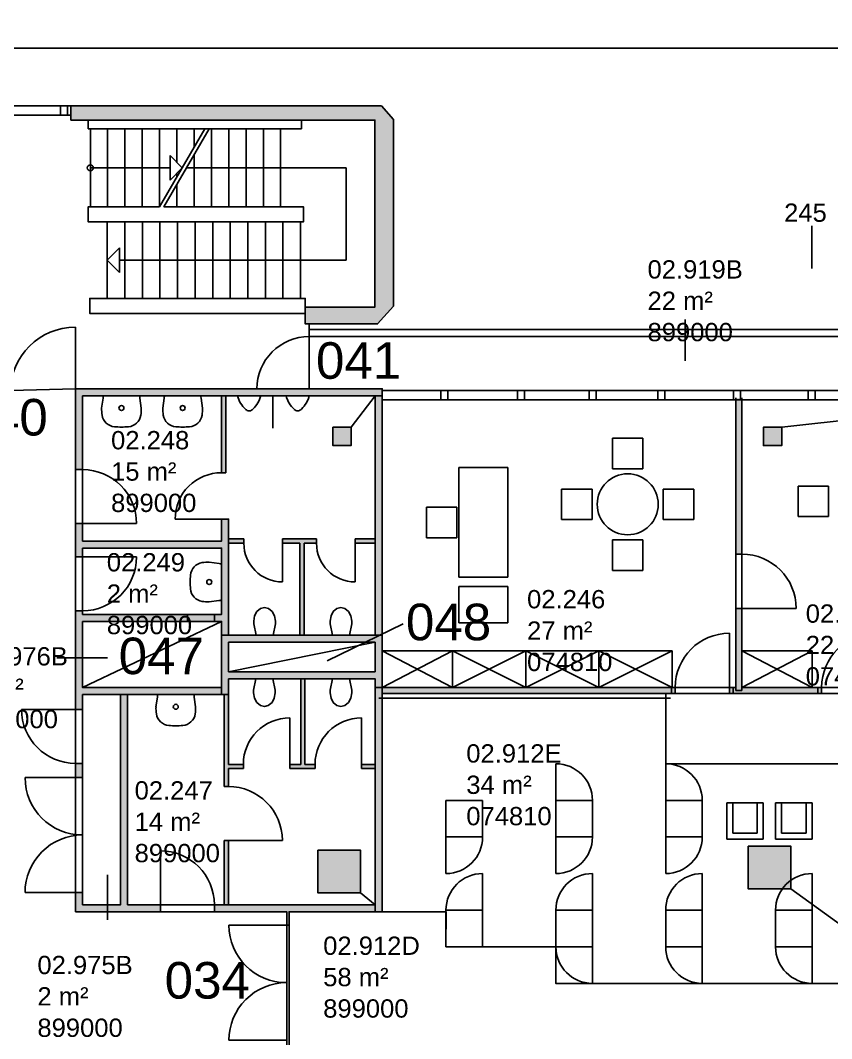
# Model space of a CAD drawing. Header units: metres. Extents: x -1 to 148, y -1 to 108.
# Drawn here: x 44.06 to 57.36, y 91.02 to 107.71 of the extents above; entities that cross this region are included whole.
import ezdxf

# ---------------------------------------------------------------- set-up
doc = ezdxf.new("R2010")
doc.units = ezdxf.units.M
doc.header["$MEASUREMENT"] = 0
doc.layers.get('0').update_dxf_attribs({"linetype": 'CONTINUOUS'})
for name, color, linetype in [('BEMASZUNG', 8, 'CONTINUOUS'), ('Unchanged', 8, 'CONTINUOUS'), ('Unchanged Layer Off', 2, 'CONTINUOUS')]:
    doc.layers.add(name, color=color, linetype=linetype)
doc.styles.add('ARIAL', font='arial.ttf')
doc.dimstyles.new('Meter_Bem', dxfattribs={"dimtxt": 0.35, "dimasz": 0.015, "dimexe": 0, "dimexo": 0.1, "dimgap": 0.05, "dimtad": 1, "dimzin": 0, "dimdsep": 46, "dimtxsty": 'ARIAL', "dimblk1": 'mass1', "dimblk2": 'mass2', "dimsah": 1, "dimcen": 0.125, "dimse1": 1, "dimse2": 1, "dimclrd": 256, "dimclre": 1, "dimclrt": 256, "dimazin": 0, "dimtp": 102033525.0, "dimtm": 1, "dimtfac": 1, "dimtix": 1, "dimtmove": 2, "dimatfit": 3, "dimldrblk": 'mass2', "dimfxl": 1, "dimtolj": 1, "dimtzin": 0, "dimlwd": -1, "dimarcsym": 0})

# ---------------------------------------------------------------- blocks, each defined once
blk = doc.blocks.new('Tuer')
at = {"layer": 'Unchanged'}
blk.add_line((0, 0), (0, 0.82), dxfattribs=at)
blk.add_arc((0, 0), 0.82, 90, 180, dxfattribs=at)
blk = doc.blocks.new('Tuer_doppelt')
at = {"layer": 'Unchanged'}
for p, q in [((-1.32, 0), (-1.32, 0.66)), ((0, 0), (0, 0.66))]:
    blk.add_line(p, q, dxfattribs=at)
for centre, start, end in [((-1.32, 0), 360, 90), ((0, 0), 90, 180)]:
    blk.add_arc(centre, 0.66, start, end, dxfattribs=at)
blk = doc.blocks.new('Urinal')
at = {"layer": 'Unchanged', "linetype": 'Continuous'}
blk.add_line((-0.19, 0), (0.19, 0), dxfattribs=at)
for centre, radius, start, end in [((0.239, 0.104), 0.441, 193.5791, 227.6623), ((-0.239, 0.104), 0.441, 313.1365, 346.4209), ((0, -0.164), 0.0828, 225.0232, 318.9322)]:
    blk.add_arc(centre, radius, start, end, dxfattribs=at)
blk = doc.blocks.new('Waschbecken')
at = {"layer": 'Unchanged', "linetype": 'Continuous'}
for p, q in [((-0.294, 0), (0.294, 0)), ((-0.302, -0.041), (-0.325, -0.203)), ((0.302, -0.041), (0.325, -0.203))]:
    blk.add_line(p, q, dxfattribs=at)
blk.add_circle((0, -0.201), 0.0409, dxfattribs=at)
for centre, radius, start, end in [((-0.217, -0.036), 0.0852, 154.6521, 183.1417), ((0.217, -0.036), 0.0852, 356.8585, 25.3109), ((0.288, -0.222), 0.613, 178.1599, 188.9411), ((-0.095, -0.283), 0.226, 188.9945, 265.2303), ((0.095, -0.283), 0.226, 274.824, 351.059), ((-0.288, -0.222), 0.613, 351.059, 1.8403), ((0.222, 3.518), 4.039, 265.2289, 266.846), ((-0.209, 3.3), 3.821, 273.1336, 274.8472)]:
    blk.add_arc(centre, radius, start, end, dxfattribs=at)
blk = doc.blocks.new('WC')
at = {"layer": 'Unchanged', "linetype": 'Continuous'}
for p, q in [((-0.141, 0), (-0.176, -0.182)), ((0.141, 0), (-0.141, 0)), ((0.141, 0), (0.176, -0.182)), ((-0.176, -0.194), (-0.177, -0.226)), ((-0.177, -0.226), (-0.163, -0.315)), ((-0.176, -0.194), (-0.176, -0.182)), ((-0.163, -0.315), (-0.126, -0.385)), ((0.126, -0.385), (0.163, -0.315)), ((0.163, -0.315), (0.177, -0.226)), ((0.176, -0.194), (0.176, -0.182)), ((0.177, -0.226), (0.176, -0.194)), ((-0.126, -0.385), (-0.065, -0.436)), ((-0.065, -0.436), (0, -0.451)), ((0, -0.451), (0.065, -0.436)), ((0.065, -0.436), (0.126, -0.385))]:
    blk.add_line(p, q, dxfattribs=at)
blk = doc.blocks.new('Raumstempel')
at = {"layer": 'Unchanged', "linetype": 'ByBlock', "style": 'ARIAL'}
for tag, p in [('HOERSAALNUMMER', (0, 1.029)), ('ANZAHL PLAETZE', (0, 0.514)), ('RAUMNUMMER', (0, 0)), ('FLÄCHE', (0, -0.514)), ('INSTITUTSNUMMER1', (0, -1.029)), ('INSTITUTSNUMMER2', (0, -1.543))]:
    blk.add_attdef(tag, p, '', height=0.3, dxfattribs=at)
blk = doc.blocks.new('mass1')
at = {"layer": 'Unchanged'}
for p, q in [((0, 25.5), (0, -12.75)), ((-5, -5), (5, 5)), ((-5, 0), (5, 0))]:
    blk.add_line(p, q, dxfattribs=at)
blk = doc.blocks.new('mass2')
at = {"layer": 'Unchanged'}
for p, q in [((0, -25.5), (0, 12.75)), ((5, 5), (-5, -5)), ((5, 0), (-5, 0))]:
    blk.add_line(p, q, dxfattribs=at)
blk = doc.blocks.new('*D29')
at = {"layer": 'BEMASZUNG', "transparency": 16777216}
blk.add_line((0.955, 107.255), (147.913, 107.255), dxfattribs=at)
at = {"layer": 'BEMASZUNG', "transparency": 16777216, "xscale": 0.015, "yscale": 0.015, "zscale": 0.015, "rotation": 180}
blk.add_blockref('mass1', (0.94, 107.255), dxfattribs=at)
at = {"layer": 'BEMASZUNG', "transparency": 16777216, "xscale": 0.015, "yscale": 0.015, "zscale": 0.015}
blk.add_blockref('mass2', (147.928, 107.255), dxfattribs=at)
at = {"layer": 'BEMASZUNG', "transparency": 16777216, "insert": (74.434, 107.483), "char_height": 0.35, "attachment_point": 5, "style": 'ARIAL'}
blk.add_mtext('\\A1;146.99', dxfattribs=at)

msp = doc.modelspace()

# ---------------------------------------------------------------- hatches: boundary and pattern name
at = {"layer": 'Unchanged'}
for points in [[(50.18, 103.029), (50.18, 106.087), (49.979, 106.31), (44.893, 106.31), (44.893, 106.078), (49.874, 106.078), (49.874, 103.013), (48.731, 103.013), (48.731, 102.737), (49.916, 102.737)], [(49.994, 101.673), (48.794, 101.673), (44.968, 101.673), (44.968, 100.347), (45.083, 100.347), (45.083, 101.558), (47.36, 101.558), (47.36, 100.297), (47.43, 100.297), (47.43, 101.558), (48.794, 101.558), (49.994, 101.558)], [(49.994, 101.558), (49.879, 101.558), (49.879, 99.21), (49.551, 99.21), (49.551, 99.14), (49.879, 99.14), (49.879, 97.634), (49.994, 97.634)], [(49.484, 100.741), (49.484, 101.041), (49.184, 101.041), (49.184, 100.741)], [(56.54, 100.742), (56.54, 101.042), (56.24, 101.042), (56.24, 100.742)], [(47.475, 99.14), (47.726, 99.14), (47.726, 99.21), (47.475, 99.21), (47.475, 99.537), (47.36, 99.537), (47.36, 99.175), (45.083, 99.175), (45.083, 99.462), (44.968, 99.462), (44.968, 98.917), (45.083, 98.917), (45.083, 99.06), (47.36, 99.06), (47.36, 97.972), (47.245, 97.972), (47.245, 97.857), (47.36, 97.857), (47.36, 97.634), (47.475, 97.634)], [(46.358, 93.212), (45.82, 93.212), (45.82, 96.659), (45.705, 96.659), (45.705, 93.212), (45.083, 93.212), (45.083, 93.414), (44.968, 93.414), (44.968, 93.097), (46.358, 93.097)], [(49.879, 93.212), (47.472, 93.212), (47.472, 94.266), (47.402, 94.266), (47.402, 93.212), (47.243, 93.212), (47.243, 93.097), (48.428, 93.097), (48.428, 92.878), (48.468, 92.878), (48.468, 93.097), (49.879, 93.097)], [(55.991, 94.171), (55.991, 93.471), (56.691, 93.471), (56.691, 94.171)], [(48.939, 94.106), (48.939, 93.406), (49.639, 93.406), (49.639, 94.106)]]:
    msp.add_hatch(color=256, dxfattribs=at).paths.add_polyline_path(points)
h = msp.add_hatch(color=256, dxfattribs=at)
h.paths.add_polyline_path([(55.888, 98.07), (55.788, 98.07), (55.788, 96.724), (55.888, 96.724)])
h.paths.add_polyline_path([(55.888, 101.524), (55.788, 101.524), (55.788, 98.96), (55.888, 98.96)])
h = msp.add_hatch(color=256, dxfattribs=at)
h.paths.add_polyline_path([(49.994, 95.597), (49.994, 97.634), (48.713, 97.634), (48.713, 99.14), (48.916, 99.14), (48.916, 99.21), (48.361, 99.21), (48.361, 99.14), (48.643, 99.14), (48.643, 97.634), (47.36, 97.634), (47.36, 96.659), (47.402, 96.659), (47.402, 95.151), (47.472, 95.151), (47.472, 95.445), (47.718, 95.445), (47.718, 95.515), (47.472, 95.515), (47.472, 96.659), (47.475, 96.659), (47.475, 96.915), (48.657, 96.915), (48.657, 95.515), (48.478, 95.515), (48.478, 95.445), (48.893, 95.445), (48.893, 95.515), (48.727, 95.515), (48.727, 96.915), (49.879, 96.915), (49.879, 95.515), (49.653, 95.515), (49.653, 95.445), (49.879, 95.445), (49.879, 93.097), (49.994, 93.097)])
h.paths.add_polyline_path([(49.879, 97.03), (47.475, 97.03), (47.475, 97.519), (49.879, 97.519)], flags=16)
h = msp.add_hatch(color=256, dxfattribs=at)
h.paths.add_polyline_path([(46.8, 97.972), (45.083, 97.972), (45.083, 98.032), (44.968, 98.032), (44.968, 96.415), (45.083, 96.415), (45.083, 96.659), (45.82, 96.659), (47.36, 96.659), (47.36, 96.774), (45.083, 96.774), (45.083, 97.857), (46.8, 97.857)])
h.paths.add_polyline_path([(47.245, 97.972), (46.8, 97.972), (46.8, 97.857), (47.245, 97.857)], flags=17)
h = msp.add_hatch(color=256, dxfattribs=at)
h.paths.add_polyline_path([(54.733, 96.774), (49.994, 96.774), (49.994, 96.674), (54.733, 96.674)])
h.paths.add_polyline_path([(54.793, 96.774), (54.733, 96.774), (54.733, 96.674), (54.793, 96.674)])
h.paths.add_polyline_path([(55.743, 96.774), (55.683, 96.774), (55.683, 96.674), (55.743, 96.674)])
h.paths.add_polyline_path([(57.133, 96.774), (55.888, 96.774), (55.888, 96.724), (55.788, 96.724), (55.788, 96.774), (55.743, 96.774), (55.743, 96.674), (57.133, 96.674)])
h.paths.add_polyline_path([(57.193, 96.774), (57.133, 96.774), (57.133, 96.674), (57.193, 96.674)])
h = msp.add_hatch(color=256, dxfattribs=at)
h.dxf.hatch_style = 1
h.paths.add_polyline_path([(45.083, 95.53), (44.968, 95.53), (44.968, 95.299), (45.083, 95.299), (45.083, 95.432)])

# ---------------------------------------------------------------- linework, layer by layer
for p, q in [((41.639, 106.31), (44.893, 106.31)), ((44.72, 106.16), (44.72, 106.31)), ((44.835, 106.16), (44.835, 106.31)), ((49.979, 106.31), (44.893, 106.31)), ((44.893, 106.31), (44.893, 106.078)), ((50.18, 106.087), (49.979, 106.31)), ((41.639, 106.16), (44.893, 106.16)), ((44.893, 106.078), (49.874, 106.078)), ((45.177, 105.932), (45.177, 106.078)), ((48.67, 106.078), (48.67, 105.932)), ((49.874, 106.078), (49.874, 103.013)), ((50.18, 103.029), (50.18, 106.087)), ((48.67, 105.932), (45.177, 105.932)), ((45.211, 105.932), (45.211, 104.658)), ((45.494, 105.932), (45.494, 104.658)), ((45.778, 105.932), (45.778, 104.658)), ((46.062, 105.932), (46.062, 104.658)), ((46.345, 105.932), (46.345, 104.658)), ((46.345, 104.658), (47.089, 105.932)), ((46.629, 105.932), (46.629, 105.383)), ((46.912, 105.932), (46.912, 105.63)), ((47.196, 105.932), (47.196, 104.658)), ((47.48, 105.932), (47.48, 104.658)), ((47.763, 105.932), (47.763, 104.658)), ((48.047, 105.932), (48.047, 104.658)), ((48.327, 105.932), (48.327, 104.658)), ((46.517, 105.495), (46.517, 105.095)), ((46.517, 105.495), (46.717, 105.295)), ((46.912, 105.511), (46.912, 104.658)), ((45.211, 105.295), (46.517, 105.295)), ((46.717, 105.295), (46.517, 105.095)), ((46.629, 105.207), (46.629, 105.144)), ((46.787, 105.295), (49.401, 105.295)), ((49.401, 105.295), (49.401, 103.781)), ((46.629, 105.025), (46.629, 104.658)), ((45.487, 104.407), (45.487, 103.155)), ((45.775, 104.407), (45.775, 103.155)), ((46.063, 104.407), (46.063, 103.155)), ((46.351, 104.407), (46.351, 103.155)), ((46.639, 104.407), (46.639, 103.155)), ((46.927, 104.407), (46.927, 103.155)), ((47.215, 104.407), (47.215, 103.155)), ((47.503, 104.407), (47.503, 103.155)), ((47.791, 104.407), (47.791, 103.155)), ((48.079, 104.407), (48.079, 103.155)), ((48.367, 104.407), (48.367, 103.155)), ((48.653, 103.155), (48.653, 104.407)), ((45.487, 103.781), (45.687, 103.981)), ((45.687, 103.581), (45.687, 103.981)), ((45.687, 103.581), (45.487, 103.781)), ((49.401, 103.781), (45.687, 103.781)), ((49.874, 103.013), (48.731, 103.013)), ((48.731, 103.013), (48.731, 102.737)), ((49.916, 102.737), (50.18, 103.029)), ((44.968, 101.673), (44.966, 102.683)), ((48.731, 102.737), (49.916, 102.737)), ((48.794, 102.737), (48.794, 102.527)), ((54.96, 102.806), (54.96, 102.131)), ((48.794, 102.642), (72.665, 102.642)), ((48.794, 102.527), (72.55, 102.527)), ((48.794, 102.527), (48.794, 101.673)), ((44.968, 101.673), (48.794, 101.673)), ((44.968, 100.347), (44.968, 101.673)), ((45.083, 101.558), (47.36, 101.558)), ((45.083, 100.347), (45.083, 101.558)), ((47.36, 100.297), (47.36, 101.558)), ((47.43, 100.297), (47.43, 101.558)), ((47.43, 101.558), (48.794, 101.558)), ((48.199, 101.558), (48.199, 101.024)), ((48.794, 101.673), (49.994, 101.673)), ((48.794, 101.558), (49.994, 101.558)), ((49.879, 101.558), (49.879, 99.21)), ((49.994, 101.673), (49.994, 101.558)), ((53.487, 101.643), (49.994, 101.643)), ((49.994, 101.558), (49.994, 95.597)), ((50.951, 101.493), (50.951, 101.643)), ((51.066, 101.493), (51.066, 101.643)), ((52.21, 101.493), (52.21, 101.643)), ((52.325, 101.493), (52.325, 101.643)), ((53.385, 101.493), (53.385, 101.643)), ((57.09, 101.643), (53.487, 101.643)), ((53.5, 101.493), (53.5, 101.643)), ((54.512, 101.493), (54.512, 101.643)), ((54.627, 101.493), (54.627, 101.643)), ((55.748, 101.493), (55.748, 101.643)), ((55.788, 98.96), (55.788, 101.524)), ((55.863, 101.493), (55.863, 101.643)), ((55.888, 101.524), (55.888, 98.96)), ((56.975, 101.493), (56.975, 101.643)), ((64.3, 101.643), (57.09, 101.643)), ((57.09, 101.493), (57.09, 101.643)), ((53.487, 101.493), (49.994, 101.493)), ((57.09, 101.493), (53.487, 101.493)), ((64.3, 101.493), (57.09, 101.493)), ((53.766, 100.361), (53.766, 100.861)), ((53.766, 100.861), (54.266, 100.861)), ((54.266, 100.861), (54.266, 100.361)), ((45.083, 100.347), (44.968, 100.347)), ((51.249, 98.583), (51.249, 100.383)), ((51.249, 100.383), (52.049, 100.383)), ((52.049, 100.383), (52.049, 98.583)), ((54.266, 100.361), (53.766, 100.361)), ((47.36, 100.297), (47.43, 100.297)), ((53.433, 100.028), (52.933, 100.028)), ((52.933, 100.028), (52.933, 99.528)), ((53.433, 99.528), (53.433, 100.028)), ((54.599, 99.528), (54.599, 100.028)), ((54.599, 100.028), (55.099, 100.028)), ((55.099, 100.028), (55.099, 99.528)), ((56.807, 100.076), (57.307, 100.076)), ((56.807, 99.576), (56.807, 100.076)), ((57.307, 100.076), (57.307, 99.576)), ((50.718, 99.229), (50.718, 99.729)), ((50.718, 99.729), (51.218, 99.729)), ((51.218, 99.729), (51.218, 99.229)), ((47.36, 99.537), (47.475, 99.537)), ((47.36, 99.175), (47.36, 99.537)), ((47.475, 99.21), (47.475, 99.537)), ((52.933, 99.528), (53.433, 99.528)), ((55.099, 99.528), (54.599, 99.528)), ((57.307, 99.576), (56.807, 99.576)), ((45.083, 99.462), (44.968, 99.462)), ((44.968, 98.917), (44.968, 99.462)), ((45.083, 99.175), (45.083, 99.462)), ((45.083, 99.175), (47.36, 99.175)), ((47.475, 99.21), (47.726, 99.21)), ((47.726, 99.21), (47.726, 99.14)), ((48.361, 99.21), (48.361, 99.14)), ((48.361, 99.21), (48.916, 99.21)), ((48.916, 99.21), (48.916, 99.14)), ((49.551, 99.21), (49.551, 99.14)), ((49.551, 99.21), (49.879, 99.21)), ((51.218, 99.229), (50.718, 99.229)), ((54.266, 99.195), (53.766, 99.195)), ((53.766, 99.195), (53.766, 98.695)), ((54.266, 98.695), (54.266, 99.195)), ((45.083, 99.06), (47.36, 99.06)), ((45.083, 98.917), (45.083, 99.06)), ((47.36, 97.972), (47.36, 99.06)), ((47.475, 97.634), (47.475, 99.14)), ((47.475, 99.14), (47.726, 99.14)), ((48.361, 99.14), (48.643, 99.14)), ((48.643, 99.14), (48.643, 97.634)), ((48.713, 99.14), (48.713, 97.634)), ((48.713, 99.14), (48.916, 99.14)), ((49.551, 99.14), (49.879, 99.14)), ((49.879, 99.14), (49.879, 97.634)), ((44.968, 98.917), (45.083, 98.917)), ((55.888, 98.96), (55.788, 98.96)), ((53.766, 98.695), (54.266, 98.695)), ((52.049, 98.583), (51.249, 98.583)), ((51.249, 97.833), (51.249, 98.433)), ((51.249, 98.433), (52.049, 98.433)), ((52.049, 98.433), (52.049, 97.833)), ((44.968, 98.032), (45.083, 98.032)), ((44.968, 96.415), (44.968, 98.032)), ((45.083, 97.972), (45.083, 98.032)), ((55.788, 96.724), (55.788, 98.07)), ((55.888, 98.07), (55.788, 98.07)), ((55.888, 98.07), (55.888, 96.724)), ((45.083, 97.972), (47.36, 97.972)), ((45.083, 97.857), (47.36, 97.857)), ((45.083, 96.774), (47.36, 97.857)), ((45.083, 96.774), (45.083, 97.857)), ((46.8, 97.972), (46.8, 97.857)), ((47.245, 97.972), (47.245, 97.857)), ((47.36, 97.634), (47.36, 97.857)), ((52.049, 97.833), (51.249, 97.833)), ((47.36, 97.634), (48.643, 97.634)), ((47.36, 96.659), (47.36, 97.634)), ((47.475, 97.519), (49.879, 97.519)), ((47.475, 97.03), (49.879, 97.519)), ((47.475, 97.03), (47.475, 97.519)), ((48.713, 97.634), (49.994, 97.634)), ((49.879, 97.519), (49.879, 97.03)), ((51.144, 97.374), (49.994, 97.374)), ((49.994, 97.374), (49.994, 96.774)), ((49.994, 96.774), (51.144, 97.374)), ((51.144, 96.774), (49.994, 97.374)), ((51.144, 96.774), (51.144, 97.374)), ((51.144, 97.374), (52.344, 97.374)), ((51.144, 96.774), (51.144, 97.374)), ((51.144, 97.374), (52.344, 96.774)), ((52.344, 97.374), (51.144, 96.774)), ((51.144, 96.774), (51.144, 97.374)), ((51.144, 97.374), (52.344, 97.374)), ((51.144, 96.774), (51.144, 97.374)), ((51.144, 97.374), (52.344, 96.774)), ((52.344, 97.374), (51.144, 96.774)), ((51.144, 96.774), (51.144, 97.374)), ((52.344, 97.374), (52.344, 96.774)), ((52.344, 96.774), (52.344, 97.374)), ((52.344, 97.374), (53.544, 97.374)), ((52.344, 96.774), (52.344, 97.374)), ((52.344, 97.374), (53.544, 96.774)), ((53.544, 97.374), (52.344, 96.774)), ((52.344, 97.374), (52.344, 96.774)), ((52.344, 96.774), (52.344, 97.374)), ((52.344, 97.374), (53.544, 97.374)), ((52.344, 96.774), (52.344, 97.374)), ((52.344, 97.374), (53.544, 96.774)), ((53.544, 97.374), (52.344, 96.774)), ((53.544, 97.374), (53.544, 96.774)), ((53.544, 96.774), (53.544, 97.374)), ((53.544, 97.374), (54.744, 97.374)), ((53.544, 96.774), (53.544, 97.374)), ((53.544, 97.374), (54.744, 96.774)), ((54.744, 97.374), (53.544, 96.774)), ((53.544, 97.374), (53.544, 96.774)), ((54.744, 97.374), (54.744, 96.774)), ((55.888, 97.374), (57.038, 97.374)), ((55.888, 97.374), (57.038, 96.774)), ((57.038, 97.374), (55.888, 96.774)), ((57.038, 97.374), (57.038, 96.774)), ((44.664, 97.263), (45.491, 97.263)), ((49.879, 97.03), (47.475, 97.03)), ((47.475, 96.659), (47.475, 96.915)), ((48.657, 96.915), (47.475, 96.915)), ((48.657, 96.915), (48.657, 95.515)), ((49.879, 96.915), (48.727, 96.915)), ((48.727, 96.915), (48.727, 95.515)), ((49.879, 96.915), (49.879, 95.515)), ((45.083, 96.774), (47.36, 96.774)), ((49.888, 96.774), (51.038, 96.774)), ((49.994, 96.774), (54.733, 96.774)), ((54.733, 96.674), (49.994, 96.674)), ((54.638, 96.774), (53.438, 96.774)), ((53.438, 96.674), (53.438, 96.674)), ((55.788, 96.774), (55.743, 96.774)), ((55.743, 96.774), (55.743, 96.674)), ((55.743, 96.674), (57.133, 96.674)), ((55.888, 96.724), (55.788, 96.724)), ((57.038, 96.774), (55.888, 96.774)), ((55.888, 96.774), (57.133, 96.774)), ((57.133, 96.774), (57.133, 96.674)), ((45.083, 96.659), (45.82, 96.659)), ((45.083, 96.548), (45.083, 96.659)), ((45.083, 96.548), (45.083, 95.53)), ((45.705, 93.212), (45.705, 96.659)), ((45.82, 93.212), (45.82, 96.659)), ((45.82, 96.659), (47.402, 96.659)), ((47.402, 96.659), (47.402, 95.151)), ((47.472, 96.659), (47.472, 95.515)), ((47.472, 96.659), (47.475, 96.659)), ((54.716, 96.602), (49.938, 96.602)), ((44.968, 96.415), (45.083, 96.415)), ((44.968, 95.53), (45.083, 95.53)), ((44.968, 95.299), (44.968, 95.53)), ((45.083, 95.299), (45.083, 95.53)), ((47.472, 95.515), (47.718, 95.515)), ((47.718, 95.445), (47.718, 95.515)), ((48.478, 95.445), (48.478, 95.515)), ((48.478, 95.515), (48.657, 95.515)), ((48.727, 95.515), (48.893, 95.515)), ((48.893, 95.445), (48.893, 95.515)), ((49.653, 95.445), (49.653, 95.515)), ((49.653, 95.515), (49.879, 95.515)), ((49.994, 95.597), (49.994, 93.097)), ((52.838, 94.924), (52.838, 95.524)), ((54.638, 94.924), (54.638, 95.524)), ((45.083, 95.432), (45.083, 93.281)), ((47.472, 95.445), (47.718, 95.445)), ((47.472, 95.445), (47.472, 95.151)), ((48.478, 95.445), (48.893, 95.445)), ((49.653, 95.445), (49.879, 95.445)), ((49.879, 95.445), (49.879, 93.097)), ((44.968, 95.299), (45.083, 95.299)), ((47.472, 95.151), (47.402, 95.151)), ((51.038, 94.324), (51.038, 94.924)), ((51.038, 94.924), (51.638, 94.924)), ((51.638, 94.924), (51.638, 94.324)), ((52.838, 94.324), (52.838, 94.924)), ((52.838, 94.924), (53.438, 94.924)), ((53.438, 94.924), (53.438, 94.324)), ((54.638, 94.324), (54.638, 94.924)), ((54.638, 94.924), (55.238, 94.924)), ((55.238, 94.924), (55.238, 94.324)), ((55.638, 94.886), (55.638, 94.886)), ((55.638, 94.886), (56.238, 94.886)), ((55.638, 94.286), (55.638, 94.886)), ((55.638, 94.886), (55.638, 94.886)), ((55.738, 94.886), (55.738, 94.386)), ((55.738, 94.886), (55.738, 94.386)), ((56.138, 94.386), (56.138, 94.886)), ((56.238, 94.886), (56.238, 94.886)), ((56.238, 94.886), (56.238, 94.886)), ((56.238, 94.886), (56.238, 94.286)), ((56.438, 94.886), (56.438, 94.886)), ((56.438, 94.886), (57.038, 94.886)), ((56.438, 94.286), (56.438, 94.886)), ((56.438, 94.886), (56.438, 94.886)), ((56.538, 94.886), (56.538, 94.386)), ((56.538, 94.886), (56.538, 94.386)), ((56.938, 94.386), (56.938, 94.886)), ((57.038, 94.886), (57.038, 94.886)), ((57.038, 94.886), (57.038, 94.886)), ((57.038, 94.886), (57.038, 94.286)), ((55.738, 94.386), (56.138, 94.386)), ((56.538, 94.386), (56.938, 94.386)), ((56.538, 94.386), (56.938, 94.386)), ((47.472, 94.266), (47.402, 94.266)), ((47.402, 94.266), (47.402, 93.212)), ((47.472, 94.266), (47.472, 93.212)), ((51.638, 94.324), (51.038, 94.324)), ((51.038, 93.724), (51.038, 94.324)), ((53.438, 94.324), (52.838, 94.324)), ((52.838, 93.724), (52.838, 94.324)), ((55.238, 94.324), (54.638, 94.324)), ((54.638, 93.724), (54.638, 94.324)), ((56.238, 94.286), (55.638, 94.286)), ((57.038, 94.286), (56.438, 94.286)), ((45.491, 92.968), (45.491, 93.705)), ((51.638, 93.724), (51.638, 93.124)), ((53.438, 93.724), (53.438, 93.124)), ((55.238, 93.724), (55.238, 93.124)), ((57.038, 93.724), (57.038, 93.124)), ((44.968, 93.097), (44.968, 93.414)), ((44.968, 93.414), (45.083, 93.414)), ((45.083, 93.212), (45.083, 93.281)), ((45.705, 93.212), (45.083, 93.212)), ((46.358, 93.212), (45.82, 93.212)), ((46.358, 93.212), (46.358, 93.097)), ((47.243, 93.212), (47.243, 93.097)), ((47.402, 93.212), (47.243, 93.212)), ((49.879, 93.212), (47.472, 93.212)), ((46.358, 93.097), (44.968, 93.097)), ((48.428, 93.097), (47.243, 93.097)), ((48.428, 93.097), (48.428, 92.878)), ((49.994, 93.097), (48.468, 93.097)), ((48.468, 93.097), (48.468, 92.878)), ((51.038, 92.524), (51.038, 93.124)), ((51.038, 93.124), (51.638, 93.124)), ((51.638, 93.124), (51.638, 92.524)), ((52.838, 92.524), (52.838, 93.124)), ((52.838, 93.124), (53.438, 93.124)), ((53.438, 93.124), (53.438, 92.524)), ((54.638, 92.524), (54.638, 93.124)), ((54.638, 93.124), (55.238, 93.124)), ((55.238, 93.124), (55.238, 92.524)), ((56.438, 92.524), (56.438, 93.124)), ((56.438, 93.124), (57.038, 93.124)), ((57.038, 93.124), (57.038, 92.524)), ((48.428, 92.878), (48.468, 92.878)), ((51.638, 92.524), (51.038, 92.524)), ((53.438, 92.524), (52.838, 92.524)), ((53.438, 92.524), (53.438, 91.924)), ((55.238, 92.524), (54.638, 92.524)), ((55.238, 92.524), (55.238, 91.924)), ((57.038, 92.524), (56.438, 92.524)), ((57.038, 92.524), (57.038, 91.924))]:
    msp.add_line(p, q, dxfattribs=at)
at = {"layer": 'Unchanged', "lineweight": -3, "extrusion": (1.36718e-16, 1, 0)}
msp.add_line((55.888, 98.07), (56.778, 98.07), dxfattribs=at)
at = {"layer": 'Unchanged'}
for points in [[(47.159, 105.933), (46.415, 104.658), (48.701, 104.658), (48.701, 104.407), (45.176, 104.407), (45.176, 104.658), (46.345, 104.658)], [(48.731, 102.907), (45.201, 102.907), (45.201, 103.155), (48.731, 103.155), (48.731, 103.013)]]:
    msp.add_lwpolyline(points, dxfattribs=at)
for points in [[(49.184, 100.741), (49.484, 100.741), (49.484, 101.041), (49.184, 101.041)], [(56.24, 100.742), (56.54, 100.742), (56.54, 101.042), (56.24, 101.042)], [(54.793, 96.674), (54.733, 96.674), (54.733, 96.774), (54.793, 96.774)], [(55.683, 96.674), (55.743, 96.674), (55.743, 96.774), (55.683, 96.774)], [(57.193, 96.674), (57.133, 96.674), (57.133, 96.774), (57.193, 96.774)], [(55.991, 93.471), (56.691, 93.471), (56.691, 94.171), (55.991, 94.171)], [(48.939, 93.406), (49.639, 93.406), (49.639, 94.106), (48.939, 94.106)]]:
    msp.add_lwpolyline(points, close=True, dxfattribs=at)
at = {"layer": 'Unchanged', "lineweight": -3, "extrusion": (1, 0, 0), "elevation": 55.683}
msp.add_lwpolyline([(96.774, 0), (97.664, 0)], dxfattribs=at)
at = {"layer": 'Unchanged'}
for centre, radius in [((45.211, 105.295), 0.05), ((54.016, 99.778), 0.5)]:
    msp.add_circle(centre, radius, dxfattribs=at)
for centre, radius, start, end in [((44.966, 101.617), 1.066, 90, 180), ((52.838, 94.924), 0.6, 0, 90), ((54.638, 94.924), 0.6, 0, 90), ((51.038, 94.324), 0.6, 270, 0), ((52.838, 94.324), 0.6, 270, 0), ((54.638, 94.324), 0.6, 270, 0), ((51.638, 93.124), 0.6, 90, 180), ((53.438, 93.124), 0.6, 90, 180), ((55.238, 93.124), 0.6, 90, 180), ((57.038, 93.124), 0.6, 90, 180), ((53.438, 92.524), 0.6, 180, 270), ((55.238, 92.524), 0.6, 180, 270), ((57.038, 92.524), 0.6, 180, 270)]:
    msp.add_arc(centre, radius, start, end, dxfattribs=at)
at = {"layer": 'Unchanged', "lineweight": -3, "extrusion": (0, 0, -1)}
for centre, start, end in [((-55.888, 98.07), 90, 180), ((-55.683, 96.774), 0, 90), ((-58.083, 96.774), 0, 90)]:
    msp.add_arc(centre, 0.89, start, end, dxfattribs=at)
at = {"layer": 'Unchanged Layer Off', "ltscale": 0.025}
msp.add_line((57.032, 104.342), (57.032, 103.642), dxfattribs=at)
at = {"layer": 'Unchanged Layer Off'}
msp.add_line((50.339, 97.818), (49.091, 97.211), dxfattribs=at)
at = {"layer": 'Unchanged Layer Off', "flags": 128}
for points in [[(35.274, 106.31), (49.979, 106.31), (50.18, 106.087), (50.18, 103.029), (49.916, 102.737), (48.794, 102.737), (48.794, 101.673), (44.968, 101.673), (42.836, 101.617), (35.715, 101.617), (35.715, 102.738), (35.343, 102.738), (35.025, 103.063), (35.025, 106.031)], [(41.639, 106.16), (44.893, 106.16), (44.893, 106.078), (49.874, 106.078), (49.874, 103.013), (48.731, 103.013), (48.731, 102.737), (48.794, 102.737), (48.794, 102.642), (48.794, 102.527), (48.794, 101.673), (44.968, 101.673), (42.836, 101.617), (35.746, 101.617), (35.715, 101.617), (35.715, 102.554), (35.715, 102.669), (35.715, 102.738), (37.05, 102.738), (37.938, 102.738), (41.639, 102.738), (41.639, 106.16)], [(48.794, 101.673), (48.794, 102.527), (72.55, 102.527), (72.55, 100.445), (71.56, 100.445), (71.56, 101.643), (49.994, 101.643), (49.994, 101.673), (48.794, 101.673)], [(42.836, 80.076), (42.836, 101.617), (44.968, 101.673), (44.968, 100.347), (44.968, 93.097), (48.428, 93.097), (48.428, 90.774), (45.031, 90.774), (45.031, 80.076)], [(45.083, 101.558), (49.879, 101.558), (49.484, 101.041), (49.184, 101.041), (49.184, 100.741), (49.484, 100.741), (49.484, 101.041), (49.879, 101.558), (49.879, 97.634), (47.475, 97.634), (47.475, 99.537), (47.36, 99.537), (47.36, 99.175), (45.083, 99.175), (45.083, 99.462), (45.083, 100.347), (45.083, 101.558)], [(49.994, 101.493), (55.788, 101.493), (55.788, 96.774), (54.793, 96.774), (54.793, 96.774), (49.994, 96.774)], [(55.888, 101.493), (60.588, 101.493), (56.54, 101.042), (56.24, 101.042), (56.24, 100.742), (56.54, 100.742), (56.54, 101.042), (60.588, 101.493), (60.588, 96.774), (55.888, 96.774), (55.888, 96.774), (55.888, 96.774)], [(45.083, 99.06), (47.36, 99.06), (47.36, 97.972), (45.083, 97.972), (45.083, 99.06)], [(45.083, 97.857), (47.36, 97.857), (47.36, 96.774), (45.083, 96.774), (45.083, 97.857)], [(45.82, 96.659), (47.475, 96.659), (47.475, 96.915), (49.879, 96.915), (49.879, 93.212), (49.639, 93.406), (49.639, 94.106), (48.939, 94.106), (48.939, 93.406), (49.639, 93.406), (49.879, 93.212), (47.243, 93.212), (46.358, 93.212), (45.82, 93.212), (45.82, 96.659)], [(49.994, 93.097), (49.994, 96.674), (54.638, 96.674), (54.638, 95.524), (58.838, 95.524), (58.838, 91.924), (56.691, 93.471), (56.691, 94.171), (55.991, 94.171), (55.991, 93.471), (56.691, 93.471), (58.838, 91.924), (52.838, 91.924), (52.838, 92.524), (51.038, 92.526), (51.039, 93.097)], [(45.083, 96.659), (45.705, 96.659), (45.705, 93.212), (45.083, 93.212), (45.083, 96.548), (45.083, 96.659)]]:
    msp.add_lwpolyline(points, close=True, dxfattribs=at)
for points in [[(4.675, 74.202), (33.195, 74.109), (33.233, 102.669), (35.715, 102.669), (35.715, 101.617), (42.836, 101.617), (44.968, 101.673), (48.794, 101.673), (48.794, 102.642), (72.665, 102.642)], [(58.838, 95.524), (54.638, 95.524), (54.638, 96.674), (68.946, 96.674)], [(71.438, 90.827), (48.464, 90.774), (48.468, 91.047), (48.468, 93.097), (48.468, 93.097), (48.468, 93.097), (49.994, 93.097), (51.039, 93.097), (51.038, 92.524), (52.838, 92.524), (52.838, 91.924), (58.838, 91.924)]]:
    msp.add_lwpolyline(points, dxfattribs=at)

# ---------------------------------------------------------------- block references
ref = msp.add_blockref('Raumstempel', (54.341, 103.995))
ref.add_attrib('RAUMNUMMER', '02.919B', (54.341, 103.48), dxfattribs={"layer": 'Unchanged', "color": 0, "linetype": 'ByBlock', "height": 0.3, "style": 'ARIAL'})
ref.add_attrib('FLÄCHE_NGF', '22 m²', (54.341, 102.966), dxfattribs={"layer": 'Unchanged', "color": 0, "linetype": 'ByBlock', "height": 0.3, "style": 'ARIAL'})
ref.add_attrib('NUTZER_1', '899000', (54.341, 102.452), dxfattribs={"layer": 'Unchanged', "color": 0, "linetype": 'ByBlock', "height": 0.3, "style": 'ARIAL'})
for name, p, xscale, yscale, zscale, rotation in [('Tuer', (48.794, 101.673), -1.04171115679718, 1.041711156797196, 1.041711156797195, 90.00000000000176), ('Tuer', (45.083, 99.462), 1.079268292683023, 1.079268292683023, 1.079268292683023, 270), ('Tuer', (47.36, 99.537), -0.9268292682927495, 0.9268292682927637, 0.9268292682927629, 90.00000000000176), ('Tuer', (48.361, 99.14), -0.7743902439024929, 0.7743902439024929, 0.7743902439024929, 180), ('Tuer', (49.551, 99.14), -0.7743902439024929, 0.7743902439024929, 0.7743902439024929, 180), ('Tuer', (45.083, 98.917), -1.079268292683022, 1.079268292683037, 1.079268292683037, 269.9999999969405), ('Tuer', (44.968, 96.415), 1.079268292683015, 1.079268292683015, 1.079268292683015, 89.99999999999515), ('Tuer_doppelt', (45.083, 95.299), 1.428030303030464, 1.428030303030464, 1.428030303030464, 90), ('Tuer', (47.472, 94.266), 1.079268292683023, 1.079268292683023, 1.079268292683023, 270), ('Tuer', (46.358, 93.212), -1.079268292683003, 1.079268292683003, 1.079268292683003, 359.9999999999975), ('Tuer_doppelt', (48.424, 92.878), 1.428030303030464, 1.428030303030464, 1.428030303030464, 90)]:
    msp.add_blockref(name, p, dxfattribs=dict(xscale=xscale, yscale=yscale, zscale=zscale, rotation=rotation))
at = {"xscale": -1, "rotation": 6.54987255632733e-05}
for p in [(45.72, 101.558), (46.611, 96.659)]:
    msp.add_blockref('Waschbecken', p, dxfattribs=at)
for name, p, rotation in [('Waschbecken', (46.723, 101.558), 359.9999345012748), ('Waschbecken', (47.36, 98.504), 269.9300832327324), ('WC', (48.066, 97.634), 180), ('WC', (49.317, 97.634), 180)]:
    msp.add_blockref(name, p, dxfattribs=dict(rotation=rotation))
for name, p in [('Urinal', (47.813, 101.558)), ('Urinal', (48.608, 101.558)), ('WC', (48.062, 96.915)), ('WC', (49.317, 96.915))]:
    msp.add_blockref(name, p)
ref = msp.add_blockref('Raumstempel', (45.55, 101.194))
ref.add_attrib('RAUMNUMMER', '02.248', (45.55, 100.68), dxfattribs={"layer": 'Unchanged', "color": 0, "linetype": 'ByBlock', "height": 0.3, "style": 'ARIAL'})
ref.add_attrib('FLÄCHE_NGF', '15 m²', (45.55, 100.166), dxfattribs={"layer": 'Unchanged', "color": 0, "linetype": 'ByBlock', "height": 0.3, "style": 'ARIAL'})
ref.add_attrib('NUTZER_1', '899000', (45.55, 99.652), dxfattribs={"layer": 'Unchanged', "color": 0, "linetype": 'ByBlock', "height": 0.3, "style": 'ARIAL'})
ref = msp.add_blockref('Raumstempel', (45.48, 99.192))
ref.add_attrib('RAUMNUMMER', '02.249', (45.48, 98.678), dxfattribs={"layer": 'Unchanged', "color": 0, "linetype": 'ByBlock', "height": 0.3, "style": 'ARIAL'})
ref.add_attrib('FLÄCHE_NGF', '2 m²', (45.48, 98.164), dxfattribs={"layer": 'Unchanged', "color": 0, "linetype": 'ByBlock', "height": 0.3, "style": 'ARIAL'})
ref.add_attrib('NUTZER_1', '899000', (45.48, 97.649), dxfattribs={"layer": 'Unchanged', "color": 0, "linetype": 'ByBlock', "height": 0.3, "style": 'ARIAL'})
ref = msp.add_blockref('Raumstempel', (52.367, 98.587))
ref.add_attrib('RAUMNUMMER', '02.246', (52.367, 98.073), dxfattribs={"layer": 'Unchanged', "color": 0, "linetype": 'ByBlock', "height": 0.3, "style": 'ARIAL'})
ref.add_attrib('FLÄCHE_NGF', '27 m²', (52.367, 97.558), dxfattribs={"layer": 'Unchanged', "color": 0, "linetype": 'ByBlock', "height": 0.3, "style": 'ARIAL'})
ref.add_attrib('NUTZER_1', '074810', (52.367, 97.044), dxfattribs={"layer": 'Unchanged', "color": 0, "linetype": 'ByBlock', "height": 0.3, "style": 'ARIAL'})
ref = msp.add_blockref('Raumstempel', (56.933, 98.351))
ref.add_attrib('RAUMNUMMER', '02.245', (56.933, 97.837), dxfattribs={"layer": 'Unchanged', "color": 0, "linetype": 'ByBlock', "height": 0.3, "style": 'ARIAL'})
ref.add_attrib('FLÄCHE_NGF', '22 m²', (56.933, 97.322), dxfattribs={"layer": 'Unchanged', "color": 0, "linetype": 'ByBlock', "height": 0.3, "style": 'ARIAL'})
ref.add_attrib('NUTZER_1', '074810', (56.933, 96.808), dxfattribs={"layer": 'Unchanged', "color": 0, "linetype": 'ByBlock', "height": 0.3, "style": 'ARIAL'})
ref = msp.add_blockref('Raumstempel', (43.281, 97.65))
ref.add_attrib('RAUMNUMMER', '02.976B', (43.281, 97.136), dxfattribs={"layer": 'Unchanged', "color": 0, "linetype": 'ByBlock', "height": 0.3, "style": 'ARIAL'})
ref.add_attrib('FLÄCHE_NGF', '2 m²', (43.281, 96.621), dxfattribs={"layer": 'Unchanged', "color": 0, "linetype": 'ByBlock', "height": 0.3, "style": 'ARIAL'})
ref.add_attrib('NUTZER_1', '899000', (43.281, 96.107), dxfattribs={"layer": 'Unchanged', "color": 0, "linetype": 'ByBlock', "height": 0.3, "style": 'ARIAL'})
at = {"xscale": 0.9268292682927478, "yscale": 0.9268292682927478, "zscale": 0.9268292682927478}
for p in [(48.478, 95.515), (49.653, 95.515)]:
    msp.add_blockref('Tuer', p, dxfattribs=at)
ref = msp.add_blockref('Raumstempel', (51.371, 96.059))
ref.add_attrib('RAUMNUMMER', '02.912E', (51.371, 95.544), dxfattribs={"layer": 'Unchanged', "color": 0, "linetype": 'ByBlock', "height": 0.3, "style": 'ARIAL'})
ref.add_attrib('FLÄCHE_NGF', '34 m²', (51.371, 95.03), dxfattribs={"layer": 'Unchanged', "color": 0, "linetype": 'ByBlock', "height": 0.3, "style": 'ARIAL'})
ref.add_attrib('NUTZER_1', '074810', (51.371, 94.516), dxfattribs={"layer": 'Unchanged', "color": 0, "linetype": 'ByBlock', "height": 0.3, "style": 'ARIAL'})
ref = msp.add_blockref('Raumstempel', (45.936, 95.453))
ref.add_attrib('RAUMNUMMER', '02.247', (45.936, 94.938), dxfattribs={"layer": 'Unchanged', "color": 0, "linetype": 'ByBlock', "height": 0.3, "style": 'ARIAL'})
ref.add_attrib('FLÄCHE_NGF', '14 m²', (45.936, 94.424), dxfattribs={"layer": 'Unchanged', "color": 0, "linetype": 'ByBlock', "height": 0.3, "style": 'ARIAL'})
ref.add_attrib('NUTZER_1', '899000', (45.936, 93.91), dxfattribs={"layer": 'Unchanged', "color": 0, "linetype": 'ByBlock', "height": 0.3, "style": 'ARIAL'})
ref = msp.add_blockref('Raumstempel', (49.026, 92.905))
ref.add_attrib('RAUMNUMMER', '02.912D ', (49.026, 92.391), dxfattribs={"layer": 'Unchanged', "color": 0, "linetype": 'ByBlock', "height": 0.3, "style": 'ARIAL'})
ref.add_attrib('FLÄCHE_NGF', '58 m²', (49.026, 91.877), dxfattribs={"layer": 'Unchanged', "color": 0, "linetype": 'ByBlock', "height": 0.3, "style": 'ARIAL'})
ref.add_attrib('NUTZER_1', '899000', (49.026, 91.362), dxfattribs={"layer": 'Unchanged', "color": 0, "linetype": 'ByBlock', "height": 0.3, "style": 'ARIAL'})
ref = msp.add_blockref('Raumstempel', (44.343, 92.589))
ref.add_attrib('RAUMNUMMER', '02.975B', (44.343, 92.075), dxfattribs={"layer": 'Unchanged', "color": 0, "linetype": 'ByBlock', "height": 0.3, "style": 'ARIAL'})
ref.add_attrib('FLÄCHE_NGF', '2 m²', (44.343, 91.561), dxfattribs={"layer": 'Unchanged', "color": 0, "linetype": 'ByBlock', "height": 0.3, "style": 'ARIAL'})
ref.add_attrib('NUTZER_1', '899000', (44.343, 91.046), dxfattribs={"layer": 'Unchanged', "color": 0, "linetype": 'ByBlock', "height": 0.3, "style": 'ARIAL'})

# ---------------------------------------------------------------- texts
at = {"layer": 'Unchanged Layer Off', "style": 'ARIAL'}
for s, p in [('041', (48.908, 101.836)), ('040', (43.115, 100.906)), ('048', (50.381, 97.549)), ('047', (45.675, 96.993)), ('034', (46.428, 91.674))]:
    msp.add_text(s, height=0.6, dxfattribs=at).set_placement(p)
at = {"layer": 'Unchanged Layer Off', "linetype": 'Continuous', "insert": (56.579, 104.71), "char_height": 0.3, "width": 1.4607, "attachment_point": 1, "style": 'ARIAL'}
msp.add_mtext('245', dxfattribs=at)

# ---------------------------------------------------------------- dimensions: what is measured, and where the dimension line sits
at = {"layer": 'BEMASZUNG'}
dim = msp.add_linear_dim(base=(147.928, 107.255), p1=(0.94, 71.045), p2=(147.928, 78.566), dimstyle='Meter_Bem', dxfattribs=at)
dim.commit()
dim.dimension.update_dxf_attribs({"geometry": '*D29', "text_midpoint": (74.434, 107.483)})

doc.saveas('drawing.dxf')
